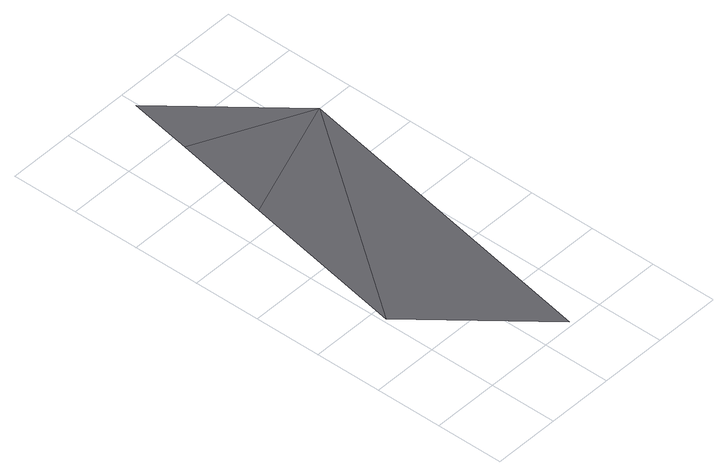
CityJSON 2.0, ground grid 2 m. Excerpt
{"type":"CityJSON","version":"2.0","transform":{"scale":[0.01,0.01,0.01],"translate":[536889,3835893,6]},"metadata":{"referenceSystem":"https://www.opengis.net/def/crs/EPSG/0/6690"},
"CityObjects":{
"road1":{"type":"Road","attributes":{"RoadStructureAttribute.sectionType":"1"},"geometry":[{"type":"MultiSurface","lod":"3","boundaries":[[[0,1,2]],[[0,3,1]],[[4,2,1]],[[4,1,5]]],"semantics":{"surfaces":[{"type":"TrafficArea","function":"2000"}],"values":[0,0,0,0]}}]}
},
"vertices":[
[11,361,23],[480,994,33],[103,861,26],[299,11,27],[156,1153,28],[191,1345,29]
]}
